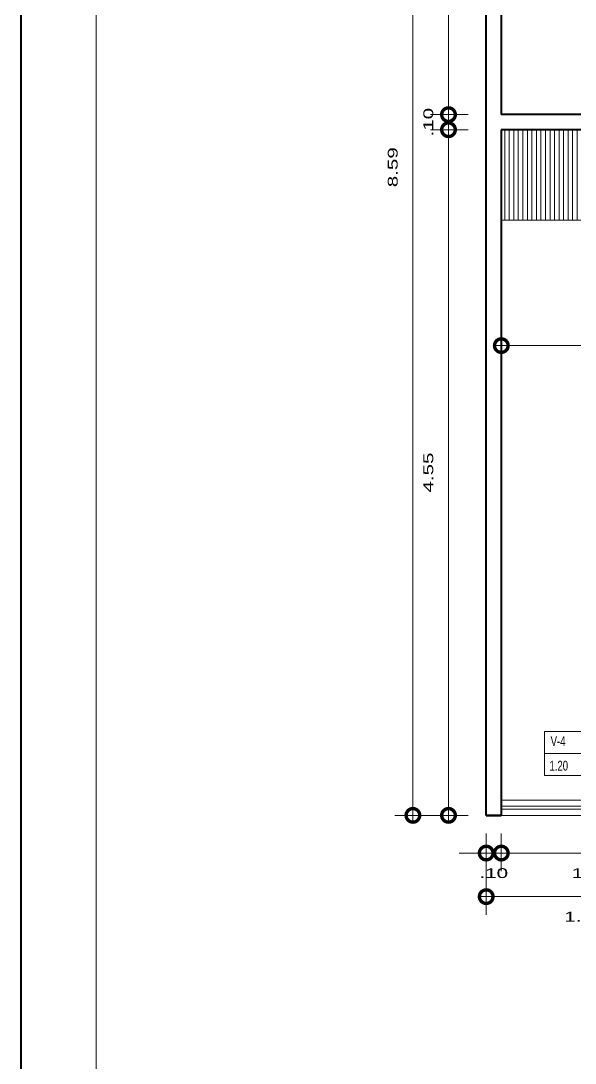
# Model space of a CAD drawing. Header units: inches. Extents: x 155.3 to 248.5, y 20.6 to 88.6.
# Drawn here: x 155.32 to 159, y 66.43 to 73.34 of the extents above; entities that cross this region are included whole.
import ezdxf

# ---------------------------------------------------------------- set-up
doc = ezdxf.new("R2010")
doc.units = ezdxf.units.IN
doc.header["$MEASUREMENT"] = 0
doc.linetypes.add('CONTINUA', pattern=[0])
for name, color, linetype in [('COTAS', 252, 'Continuous'), ('MURO', 7, 'Continuous'), ('MURO BAJO', 144, 'Continuous'), ('TEXTOS PLANTA', 7, 'Continuous'), ('TEXTURAS', 251, 'Continuous'), ('VENTANAS', 40, 'Continuous')]:
    doc.layers.add(name, color=color, linetype=linetype)
doc.styles.add('Celso', font='swissel.ttf', dxfattribs={"width": 1.5})
doc.styles.get("Standard").update_dxf_attribs({"font": 'arial.ttf'})
doc.dimstyles.new('PLANTA 1-50', dxfattribs={"dimtxt": 0.065, "dimasz": 0.18, "dimexe": 0.12, "dimexo": 0.12, "dimgap": 0.1, "dimtad": 2, "dimzin": 4, "dimdsep": 46, "dimtxsty": 'Celso', "dimblk": 'DOTSMALL', "dimcen": 0.065, "dimdle": 0.05, "dimclrd": 14, "dimclre": 251, "dimclrt": 256, "dimaunit": 1, "dimadec": 4, "dimazin": 1, "dimtfac": 1, "dimtix": 1, "dimtmove": 0, "dimatfit": 3, "dimldrblk": 'DOTSMALL', "dimfxl": 1, "dimlwd": 9, "dimlwe": 9, "dimarcsym": 0})

# ---------------------------------------------------------------- blocks, each defined once
blk = doc.blocks.new('_DotSmall')
at = {"color": 0, "linetype": 'ByBlock', "lineweight": 0, "const_width": 0.5}
blk.add_lwpolyline([(-0.0625, 0, 1), (0.0625, 0, 1)], format="xyb", close=True, dxfattribs=at)
blk = doc.blocks.new('*D17')
at = {"layer": 'COTAS', "color": 14, "linetype": 'CONTINUA', "lineweight": 9, "transparency": 16777216}
blk.add_line((158.1585, 76.7175), (158.1585, 72.6689), dxfattribs=at)
at = {"layer": 'COTAS', "color": 251, "linetype": 'CONTINUA', "lineweight": 9, "transparency": 16777216}
blk.add_line((158.2885, 76.6675), (158.0385, 76.6675), dxfattribs=at)
at = {"layer": 'COTAS', "color": 251, "linetype": 'Continuous', "lineweight": 9, "transparency": 16777216}
blk.add_line((158.2885, 72.7189), (158.0385, 72.7189), dxfattribs=at)
at = {"layer": 'Defpoints', "color": 0, "lineweight": 0, "transparency": 16777216}
for p in [(158.4085, 76.6675), (158.1585, 72.7189), (158.4085, 72.7189)]:
    blk.add_point(p, dxfattribs=at)
at = {"layer": 'COTAS', "color": 14, "lineweight": 9, "transparency": 16777216, "xscale": 0.18, "yscale": 0.18, "zscale": 0.18}
for p, rotation in [((158.1585, 76.6675), 90), ((158.1585, 72.7189), 270)]:
    blk.add_blockref('_DotSmall', p, dxfattribs=dict(at, rotation=rotation))
at = {"layer": 'COTAS', "lineweight": 0, "transparency": 16777216, "insert": (158.0251, 74.6932), "char_height": 0.065, "attachment_point": 5, "rotation": 90, "style": 'Celso'}
blk.add_mtext('3.95', dxfattribs=at)
blk = doc.blocks.new('*D18')
at = {"layer": 'COTAS', "color": 14, "linetype": 'CONTINUA', "lineweight": 9, "transparency": 16777216}
for p, q in [((158.1585, 72.7189), (158.1585, 72.8989)), ((158.1585, 72.7189), (158.1585, 72.6189)), ((158.1585, 72.6189), (158.1585, 72.4389))]:
    blk.add_line(p, q, dxfattribs=at)
at = {"layer": 'COTAS', "color": 251, "linetype": 'CONTINUA', "lineweight": 9, "transparency": 16777216}
blk.add_line((158.2885, 72.7189), (158.0385, 72.7189), dxfattribs=at)
at = {"layer": 'COTAS', "color": 251, "linetype": 'Continuous', "lineweight": 9, "transparency": 16777216}
blk.add_line((158.2885, 72.6189), (158.0385, 72.6189), dxfattribs=at)
at = {"layer": 'Defpoints', "color": 0, "lineweight": 0, "transparency": 16777216}
for p in [(158.4085, 72.7189), (158.1585, 72.6189), (158.4085, 72.6189)]:
    blk.add_point(p, dxfattribs=at)
at = {"layer": 'COTAS', "color": 14, "lineweight": 9, "transparency": 16777216, "xscale": 0.18, "yscale": 0.18, "zscale": 0.18}
for p, rotation in [((158.1585, 72.7189), 270), ((158.1585, 72.6189), 90)]:
    blk.add_blockref('_DotSmall', p, dxfattribs=dict(at, rotation=rotation))
at = {"layer": 'COTAS', "lineweight": 0, "transparency": 16777216, "insert": (158.0251, 72.6689), "char_height": 0.065, "attachment_point": 5, "rotation": 90, "style": 'Celso'}
blk.add_mtext('.10', dxfattribs=at)
blk = doc.blocks.new('*D19')
at = {"layer": 'COTAS', "color": 14, "linetype": 'CONTINUA', "lineweight": 9, "transparency": 16777216}
blk.add_line((158.1585, 72.6689), (158.1585, 68.023), dxfattribs=at)
at = {"layer": 'COTAS', "color": 251, "linetype": 'CONTINUA', "lineweight": 9, "transparency": 16777216}
blk.add_line((158.2885, 72.6189), (158.0385, 72.6189), dxfattribs=at)
at = {"layer": 'COTAS', "color": 251, "linetype": 'Continuous', "lineweight": 9, "transparency": 16777216}
blk.add_line((158.2885, 68.073), (158.0385, 68.073), dxfattribs=at)
at = {"layer": 'Defpoints', "color": 0, "lineweight": 0, "transparency": 16777216}
for p in [(158.4085, 72.6189), (158.1585, 68.073), (158.4085, 68.073)]:
    blk.add_point(p, dxfattribs=at)
at = {"layer": 'COTAS', "color": 14, "lineweight": 9, "transparency": 16777216, "xscale": 0.18, "yscale": 0.18, "zscale": 0.18}
for p, rotation in [((158.1585, 72.6189), 90), ((158.1585, 68.073), 270)]:
    blk.add_blockref('_DotSmall', p, dxfattribs=dict(at, rotation=rotation))
at = {"layer": 'COTAS', "lineweight": 0, "transparency": 16777216, "insert": (158.0251, 70.3459), "char_height": 0.065, "attachment_point": 5, "rotation": 90, "style": 'Celso'}
blk.add_mtext('4.55', dxfattribs=at)
blk = doc.blocks.new('*D20')
at = {"layer": 'COTAS', "color": 14, "linetype": 'CONTINUA', "lineweight": 9, "transparency": 16777216}
blk.add_line((157.9227, 76.7175), (157.9227, 68.023), dxfattribs=at)
at = {"layer": 'COTAS', "color": 251, "linetype": 'CONTINUA', "lineweight": 9, "transparency": 16777216}
blk.add_line((158.2885, 76.6675), (157.8027, 76.6675), dxfattribs=at)
at = {"layer": 'COTAS', "color": 251, "linetype": 'Continuous', "lineweight": 9, "transparency": 16777216}
blk.add_line((158.2885, 68.073), (157.8027, 68.073), dxfattribs=at)
at = {"layer": 'Defpoints', "color": 0, "lineweight": 0, "transparency": 16777216}
for p in [(158.4085, 76.6675), (157.9227, 68.073), (158.4085, 68.073)]:
    blk.add_point(p, dxfattribs=at)
at = {"layer": 'COTAS', "color": 14, "lineweight": 9, "transparency": 16777216, "xscale": 0.18, "yscale": 0.18, "zscale": 0.18}
for p, rotation in [((157.9227, 76.6675), 90), ((157.9227, 68.073), 270)]:
    blk.add_blockref('_DotSmall', p, dxfattribs=dict(at, rotation=rotation))
at = {"layer": 'COTAS', "lineweight": 0, "transparency": 16777216, "insert": (157.7894, 72.3702), "char_height": 0.065, "attachment_point": 5, "rotation": 90, "style": 'Celso'}
blk.add_mtext('8.59', dxfattribs=at)
blk = doc.blocks.new('*D21')
at = {"layer": 'COTAS', "color": 251, "linetype": 'CONTINUA', "lineweight": 9, "transparency": 16777216}
blk.add_line((158.4085, 67.953), (158.4085, 67.703), dxfattribs=at)
at = {"layer": 'COTAS', "color": 251, "linetype": 'Continuous', "lineweight": 9, "transparency": 16777216}
blk.add_line((158.5085, 67.953), (158.5085, 67.703), dxfattribs=at)
at = {"layer": 'COTAS', "color": 14, "linetype": 'CONTINUA', "lineweight": 9, "transparency": 16777216}
for p, q in [((158.4085, 67.823), (158.2285, 67.823)), ((158.4085, 67.823), (158.5085, 67.823)), ((158.5085, 67.823), (158.6885, 67.823))]:
    blk.add_line(p, q, dxfattribs=at)
at = {"layer": 'Defpoints', "color": 0, "lineweight": 0, "transparency": 16777216}
for p in [(158.4085, 68.073), (158.5085, 68.073), (158.5085, 67.823)]:
    blk.add_point(p, dxfattribs=at)
at = {"layer": 'COTAS', "color": 14, "lineweight": 9, "transparency": 16777216, "xscale": 0.18, "yscale": 0.18, "zscale": 0.18}
blk.add_blockref('_DotSmall', (158.4085, 67.823), dxfattribs=at)
at = {"layer": 'COTAS', "color": 14, "lineweight": 9, "transparency": 16777216, "xscale": 0.18, "yscale": 0.18, "zscale": 0.18, "rotation": 180}
blk.add_blockref('_DotSmall', (158.5085, 67.823), dxfattribs=at)
at = {"layer": 'COTAS', "lineweight": 0, "transparency": 16777216, "insert": (158.4585, 67.6896), "char_height": 0.065, "attachment_point": 5, "style": 'Celso'}
blk.add_mtext('.10', dxfattribs=at)
blk = doc.blocks.new('*D22')
at = {"layer": 'COTAS', "color": 251, "linetype": 'CONTINUA', "lineweight": 9, "transparency": 16777216}
blk.add_line((158.5085, 67.953), (158.5085, 67.703), dxfattribs=at)
at = {"layer": 'COTAS', "color": 251, "linetype": 'Continuous', "lineweight": 9, "transparency": 16777216}
blk.add_line((159.7085, 67.953), (159.7085, 67.703), dxfattribs=at)
at = {"layer": 'COTAS', "color": 14, "linetype": 'CONTINUA', "lineweight": 9, "transparency": 16777216}
blk.add_line((158.4585, 67.823), (159.7585, 67.823), dxfattribs=at)
at = {"layer": 'Defpoints', "color": 0, "lineweight": 0, "transparency": 16777216}
for p in [(158.5085, 68.073), (159.7085, 68.073), (159.7085, 67.823)]:
    blk.add_point(p, dxfattribs=at)
at = {"layer": 'COTAS', "color": 14, "lineweight": 9, "transparency": 16777216, "xscale": 0.18, "yscale": 0.18, "zscale": 0.18, "rotation": 180}
blk.add_blockref('_DotSmall', (158.5085, 67.823), dxfattribs=at)
at = {"layer": 'COTAS', "color": 14, "lineweight": 9, "transparency": 16777216, "xscale": 0.18, "yscale": 0.18, "zscale": 0.18}
blk.add_blockref('_DotSmall', (159.7085, 67.823), dxfattribs=at)
at = {"layer": 'COTAS', "lineweight": 0, "transparency": 16777216, "insert": (159.1085, 67.6896), "char_height": 0.065, "attachment_point": 5, "style": 'Celso'}
blk.add_mtext('1.20', dxfattribs=at)
blk = doc.blocks.new('*D23')
at = {"layer": 'COTAS', "color": 251, "linetype": 'CONTINUA', "lineweight": 9, "transparency": 16777216}
blk.add_line((158.4085, 67.953), (158.4085, 67.4141), dxfattribs=at)
at = {"layer": 'COTAS', "color": 251, "linetype": 'Continuous', "lineweight": 9, "transparency": 16777216}
blk.add_line((159.7085, 67.953), (159.7085, 67.4141), dxfattribs=at)
at = {"layer": 'COTAS', "color": 14, "linetype": 'CONTINUA', "lineweight": 9, "transparency": 16777216}
blk.add_line((158.3585, 67.5341), (159.7585, 67.5341), dxfattribs=at)
at = {"layer": 'Defpoints', "color": 0, "lineweight": 0, "transparency": 16777216}
for p in [(158.4085, 68.073), (159.7085, 68.073), (159.7085, 67.5341)]:
    blk.add_point(p, dxfattribs=at)
at = {"layer": 'COTAS', "color": 14, "lineweight": 9, "transparency": 16777216, "xscale": 0.18, "yscale": 0.18, "zscale": 0.18, "rotation": 180}
blk.add_blockref('_DotSmall', (158.4085, 67.5341), dxfattribs=at)
at = {"layer": 'COTAS', "color": 14, "lineweight": 9, "transparency": 16777216, "xscale": 0.18, "yscale": 0.18, "zscale": 0.18}
blk.add_blockref('_DotSmall', (159.7085, 67.5341), dxfattribs=at)
at = {"layer": 'COTAS', "lineweight": 0, "transparency": 16777216, "insert": (159.0585, 67.4007), "char_height": 0.065, "attachment_point": 5, "style": 'Celso'}
blk.add_mtext('1.30', dxfattribs=at)
blk = doc.blocks.new('*D247')
at = {"layer": 'COTAS', "color": 251, "linetype": 'Continuous', "lineweight": 9, "transparency": 16777216}
blk.add_line((158.5085, 71.1132), (158.5085, 71.3075), dxfattribs=at)
at = {"layer": 'COTAS', "color": 251, "linetype": 'CONTINUA', "lineweight": 9, "transparency": 16777216}
blk.add_line((161.8057, 71.1132), (161.8057, 71.3075), dxfattribs=at)
at = {"layer": 'COTAS', "color": 14, "linetype": 'CONTINUA', "lineweight": 9, "transparency": 16777216}
blk.add_line((161.8557, 71.1875), (158.4585, 71.1875), dxfattribs=at)
at = {"layer": 'Defpoints', "color": 0, "lineweight": 0, "transparency": 16777216}
for p in [(158.5085, 71.1875), (158.5085, 70.9932), (161.8057, 70.9932)]:
    blk.add_point(p, dxfattribs=at)
at = {"layer": 'COTAS', "color": 14, "lineweight": 9, "transparency": 16777216, "xscale": 0.18, "yscale": 0.18, "zscale": 0.18, "rotation": 180}
blk.add_blockref('_DotSmall', (158.5085, 71.1875), dxfattribs=at)
at = {"layer": 'COTAS', "color": 14, "lineweight": 9, "transparency": 16777216, "xscale": 0.18, "yscale": 0.18, "zscale": 0.18}
blk.add_blockref('_DotSmall', (161.8057, 71.1875), dxfattribs=at)
at = {"layer": 'COTAS', "lineweight": 0, "transparency": 16777216, "insert": (160.1571, 71.3208), "char_height": 0.065, "attachment_point": 5, "style": 'Celso'}
blk.add_mtext('3.30', dxfattribs=at)

msp = doc.modelspace()

# ---------------------------------------------------------------- hatches: boundary and pattern name
at = {"layer": 'TEXTURAS', "lineweight": 0}
h = msp.add_hatch(dxfattribs=at)
h.set_pattern_fill('_USER', color=251, scale=0.03, angle=90, style=0, pattern_type=0)
h.set_pattern_definition([(90, (0.761205, 0), (-0.03, 2e-18), [])])
h.paths.add_polyline_path([(158.5085, 72.6189), (158.5085, 72.0189), (161.1057, 72.0189), (161.1057, 72.6189)])

# ---------------------------------------------------------------- linework, layer by layer
at = {"lineweight": 0}
msp.add_lwpolyline([(155.8244, 88.0682), (191.0774, 88.0682), (191.0774, 55.0682), (155.8244, 55.0682)], close=True, dxfattribs=at)
at = {"layer": 'MURO', "color": 7, "lineweight": 40}
for p, q in [((158.4085, 68.073), (158.4085, 76.6675)), ((158.5085, 76.6675), (158.5085, 72.7189)), ((161.2057, 72.7189), (158.5085, 72.7189)), ((161.1057, 72.6189), (158.5085, 72.6189)), ((158.5085, 72.6189), (158.5085, 68.073)), ((158.5085, 68.073), (158.4085, 68.073)), ((158.5085, 68.073), (158.4085, 68.073)), ((158.4085, 68.073), (158.5085, 68.073))]:
    msp.add_line(p, q, dxfattribs=at)
msp.add_lwpolyline([(196.7759, 88.5682), (155.3244, 88.5682), (155.3244, 54.5682), (196.7759, 54.5682)], close=True, dxfattribs=at)
at = {"layer": 'MURO BAJO', "lineweight": 15}
for p, q in [((158.5085, 68.173), (159.7085, 68.173)), ((158.5085, 68.073), (159.7085, 68.073))]:
    msp.add_line(p, q, dxfattribs=at)
at = {"layer": 'TEXTOS PLANTA', "color": 7, "lineweight": 9}
for points in [[(158.7949, 68.6294), (159.3301, 68.6294), (159.3301, 68.3375), (158.7949, 68.3375), (158.7949, 68.6294)], [(158.7949, 68.4834), (159.3301, 68.4834)]]:
    msp.add_lwpolyline(points, dxfattribs=at)
at = {"layer": 'TEXTURAS', "color": 251, "lineweight": 0}
msp.add_line((161.1057, 72.0189), (158.5085, 72.0189), dxfattribs=at)
at = {"layer": 'VENTANAS', "lineweight": 20}
for p, q in [((158.5085, 68.133), (159.7085, 68.133)), ((158.5085, 68.113), (159.7085, 68.113))]:
    msp.add_line(p, q, dxfattribs=at)

# ---------------------------------------------------------------- texts
at = {"layer": 'TEXTOS PLANTA', "color": 7, "lineweight": 9, "width": 0.7}
for s, p in [('V-4', (158.8355, 68.5321)), ('1.20', (158.8274, 68.3699))]:
    msp.add_text(s, height=0.06486, dxfattribs=at).set_placement(p)

# ---------------------------------------------------------------- dimensions: what is measured, and where the dimension line sits
at = {"layer": 'COTAS', "lineweight": 0}
for base, p2, picture, middle in [((157.9227, 68.073), (158.4085, 68.073), '*D20', (157.7894, 72.3702)), ((158.1585, 72.7189), (158.4085, 72.7189), '*D17', (158.0251, 74.6932))]:
    dim = msp.add_linear_dim(base=base, p1=(158.4085, 76.6675), p2=p2, angle=90, dimstyle='PLANTA 1-50', dxfattribs=at)
    dim.commit()
    dim.dimension.update_dxf_attribs({"geometry": picture, "text_midpoint": middle})
for base, p1, p2, picture, middle in [((158.1585, 72.6189), (158.4085, 72.7189), (158.4085, 72.6189), '*D18', (158.0251, 72.6689)), ((158.1585, 68.073), (158.4085, 72.6189), (158.4085, 68.073), '*D19', (158.0251, 70.3459))]:
    dim = msp.add_linear_dim(base=base, p1=p1, p2=p2, angle=90, dimstyle='PLANTA 1-50', override={"dimtmove": 1}, dxfattribs=at)
    dim.commit()
    dim.dimension.update_dxf_attribs({"geometry": picture, "text_midpoint": middle})
for base, p1, p2, picture, middle in [((158.5085, 71.1875), (161.8057, 70.9932), (158.5085, 70.9932), '*D247', (160.1571, 71.3208)), ((158.5085, 67.823), (158.4085, 68.073), (158.5085, 68.073), '*D21', (158.4585, 67.6896)), ((159.7085, 67.5341), (158.4085, 68.073), (159.7085, 68.073), '*D23', (159.0585, 67.4007))]:
    dim = msp.add_linear_dim(base=base, p1=p1, p2=p2, dimstyle='PLANTA 1-50', dxfattribs=at)
    dim.commit()
    dim.dimension.update_dxf_attribs({"geometry": picture, "text_midpoint": middle})
dim = msp.add_linear_dim(base=(159.7085, 67.823), p1=(158.5085, 68.073), p2=(159.7085, 68.073), dimstyle='PLANTA 1-50', override={"dimtmove": 1}, dxfattribs=at)
dim.commit()
dim.dimension.update_dxf_attribs({"geometry": '*D22', "text_midpoint": (159.1085, 67.6896)})

doc.saveas('drawing.dxf')
